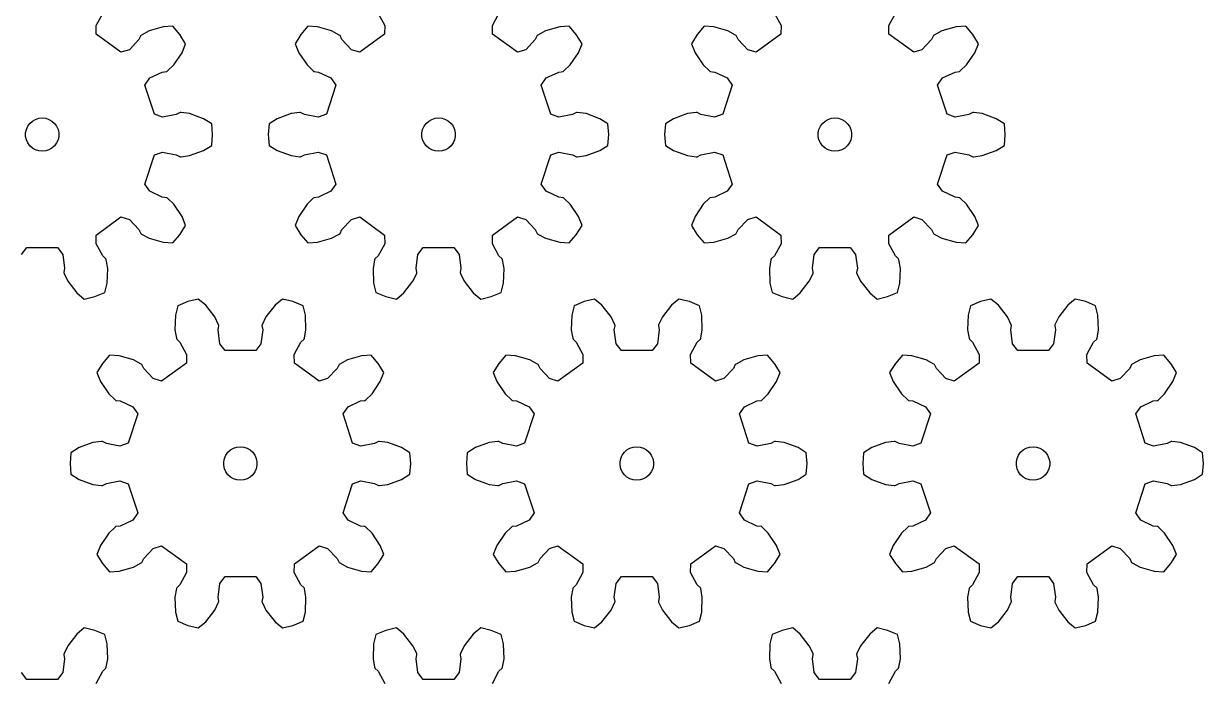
# Model space of a CAD drawing. Extents: x 0 to 208, y 0 to 236.
# Drawn here: x 102.5 to 208.3, y 54.2 to 113.3 of the extents above; entities that cross this region are included whole.
import ezdxf

# ---------------------------------------------------------------- set-up
doc = ezdxf.new("R2010")
doc.units = 0

msp = doc.modelspace()

# ---------------------------------------------------------------- linework, layer by layer
for p, q in [((109, 113.09), (109.6, 114.18)), ((134.31, 114.18), (134.9, 113.09)), ((144.56, 113.09), (145.15, 114.18)), ((169.87, 114.18), (170.46, 113.09)), ((180.12, 113.09), (180.71, 114.18)), ((109.02, 112.31), (109, 113.09)), ((111.24, 110.69), (109.02, 112.31)), ((113.08, 112.23), (113.02, 112.18)), ((113.77, 112.6), (113.08, 112.23)), ((115.04, 112.96), (113.77, 112.6)), ((115.9, 113.02), (115.04, 112.96)), ((116.53, 112.28), (115.9, 113.02)), ((117.04, 111.46), (116.53, 112.28)), ((127.37, 112.28), (126.86, 111.46)), ((128, 113.02), (127.37, 112.28)), ((128.86, 112.96), (128, 113.02)), ((130.14, 112.6), (128.86, 112.96)), ((130.82, 112.23), (130.14, 112.6)), ((130.89, 112.18), (130.82, 112.23)), ((134.89, 112.31), (132.66, 110.69)), ((134.9, 113.09), (134.89, 112.31)), ((144.58, 112.31), (144.56, 113.09)), ((146.8, 110.69), (144.58, 112.31)), ((148.64, 112.23), (148.58, 112.18)), ((149.33, 112.6), (148.64, 112.23)), ((150.6, 112.96), (149.33, 112.6)), ((151.46, 113.02), (150.6, 112.96)), ((152.09, 112.28), (151.46, 113.02)), ((152.6, 111.46), (152.09, 112.28)), ((162.93, 112.28), (162.42, 111.46)), ((163.56, 113.02), (162.93, 112.28)), ((164.42, 112.96), (163.56, 113.02)), ((165.69, 112.6), (164.42, 112.96)), ((166.38, 112.23), (165.69, 112.6)), ((166.44, 112.18), (166.38, 112.23)), ((170.44, 112.31), (168.22, 110.69)), ((170.46, 113.09), (170.44, 112.31)), ((180.13, 112.31), (180.12, 113.09)), ((182.36, 110.69), (180.13, 112.31)), ((184.19, 112.23), (184.13, 112.18)), ((184.88, 112.6), (184.19, 112.23)), ((186.16, 112.96), (184.88, 112.6)), ((187.02, 113.02), (186.16, 112.96)), ((187.65, 112.28), (187.02, 113.02)), ((188.16, 111.46), (187.65, 112.28)), ((112.84, 111.82), (111.99, 110.92)), ((113.02, 112.18), (112.84, 111.82)), ((116.72, 110.65), (117.04, 111.46)), ((126.86, 111.46), (127.19, 110.65)), ((131.06, 111.82), (130.89, 112.18)), ((131.92, 110.92), (131.06, 111.82)), ((148.4, 111.82), (147.55, 110.92)), ((148.58, 112.18), (148.4, 111.82)), ((152.28, 110.65), (152.6, 111.46)), ((162.42, 111.46), (162.74, 110.65)), ((166.62, 111.82), (166.44, 112.18)), ((167.47, 110.92), (166.62, 111.82)), ((183.96, 111.82), (183.1, 110.92)), ((184.13, 112.18), (183.96, 111.82)), ((187.83, 110.65), (188.16, 111.46)), ((111.99, 110.92), (111.24, 110.69)), ((115.98, 109.55), (116.72, 110.65)), ((127.19, 110.65), (127.93, 109.55)), ((132.66, 110.69), (131.92, 110.92)), ((147.55, 110.92), (146.8, 110.69)), ((151.54, 109.55), (152.28, 110.65)), ((162.74, 110.65), (163.48, 109.55)), ((168.22, 110.69), (167.47, 110.92)), ((183.1, 110.92), (182.36, 110.69)), ((187.09, 109.55), (187.83, 110.65)), ((115.42, 109.01), (115.98, 109.55)), ((127.93, 109.55), (128.49, 109.01)), ((150.97, 109.01), (151.54, 109.55)), ((163.48, 109.55), (164.05, 109.01)), ((186.53, 109.01), (187.09, 109.55)), ((113.39, 107.74), (113.83, 108.38)), ((113.83, 108.38), (114.95, 108.91)), ((114.95, 108.91), (115.35, 108.97)), ((115.35, 108.97), (115.42, 109.01)), ((128.49, 109.01), (128.56, 108.97)), ((128.56, 108.97), (128.95, 108.91)), ((128.95, 108.91), (130.07, 108.38)), ((130.07, 108.38), (130.52, 107.74)), ((148.95, 107.74), (149.39, 108.38)), ((149.39, 108.38), (150.51, 108.91)), ((150.51, 108.91), (150.91, 108.97)), ((150.91, 108.97), (150.97, 109.01)), ((164.05, 109.01), (164.11, 108.97)), ((164.11, 108.97), (164.51, 108.91)), ((164.51, 108.91), (165.63, 108.38)), ((165.63, 108.38), (166.07, 107.74)), ((184.5, 107.74), (184.95, 108.38)), ((184.95, 108.38), (186.07, 108.91)), ((186.07, 108.91), (186.46, 108.97)), ((186.46, 108.97), (186.53, 109.01)), ((114.24, 105.12), (113.39, 107.74)), ((130.52, 107.74), (129.67, 105.12)), ((149.8, 105.12), (148.95, 107.74)), ((166.07, 107.74), (165.22, 105.12)), ((185.35, 105.12), (184.5, 107.74)), ((103.86, 104.77), (104.17, 104.8)), ((104.17, 104.8), (104.49, 104.77)), ((114.97, 104.87), (114.24, 105.12)), ((116.19, 105.1), (114.97, 104.87)), ((116.55, 105.28), (116.19, 105.1)), ((116.63, 105.29), (116.55, 105.28)), ((117.4, 105.18), (116.63, 105.29)), ((118.64, 104.73), (117.4, 105.18)), ((126.5, 105.18), (125.26, 104.73)), ((127.28, 105.29), (126.5, 105.18)), ((127.36, 105.28), (127.28, 105.29)), ((127.71, 105.1), (127.36, 105.28)), ((128.93, 104.87), (127.71, 105.1)), ((129.67, 105.12), (128.93, 104.87)), ((139.42, 104.77), (139.73, 104.8)), ((139.73, 104.8), (140.04, 104.77)), ((150.53, 104.87), (149.8, 105.12)), ((151.75, 105.1), (150.53, 104.87)), ((152.1, 105.28), (151.75, 105.1)), ((152.18, 105.29), (152.1, 105.28)), ((152.96, 105.18), (152.18, 105.29)), ((154.2, 104.73), (152.96, 105.18)), ((162.06, 105.18), (160.82, 104.73)), ((162.84, 105.29), (162.06, 105.18)), ((162.92, 105.28), (162.84, 105.29)), ((163.27, 105.1), (162.92, 105.28)), ((164.49, 104.87), (163.27, 105.1)), ((165.22, 105.12), (164.49, 104.87)), ((174.98, 104.77), (175.29, 104.8)), ((175.29, 104.8), (175.6, 104.77)), ((186.09, 104.87), (185.35, 105.12)), ((187.31, 105.1), (186.09, 104.87)), ((187.66, 105.28), (187.31, 105.1)), ((187.74, 105.29), (187.66, 105.28)), ((188.51, 105.18), (187.74, 105.29)), ((189.76, 104.73), (188.51, 105.18)), ((102.68, 103.46), (102.75, 103.76)), ((102.75, 103.76), (102.87, 104.05)), ((102.87, 104.05), (103.06, 104.3)), ((103.06, 104.3), (103.29, 104.51)), ((103.29, 104.51), (103.56, 104.67)), ((103.56, 104.67), (103.86, 104.77)), ((104.49, 104.77), (104.78, 104.67)), ((104.78, 104.67), (105.05, 104.51)), ((105.05, 104.51), (105.29, 104.3)), ((105.29, 104.3), (105.47, 104.05)), ((105.47, 104.05), (105.6, 103.76)), ((105.6, 103.76), (105.67, 103.46)), ((119.38, 104.27), (118.64, 104.73)), ((119.45, 103.3), (119.38, 104.27)), ((124.53, 104.27), (124.45, 103.3)), ((125.26, 104.73), (124.53, 104.27)), ((138.24, 103.46), (138.3, 103.76)), ((138.3, 103.76), (138.43, 104.05)), ((138.43, 104.05), (138.62, 104.3)), ((138.62, 104.3), (138.85, 104.51)), ((138.85, 104.51), (139.12, 104.67)), ((139.12, 104.67), (139.42, 104.77)), ((140.04, 104.77), (140.34, 104.67)), ((140.34, 104.67), (140.61, 104.51)), ((140.61, 104.51), (140.85, 104.3)), ((140.85, 104.3), (141.03, 104.05)), ((141.03, 104.05), (141.16, 103.76)), ((141.16, 103.76), (141.22, 103.46)), ((154.93, 104.27), (154.2, 104.73)), ((155.01, 103.3), (154.93, 104.27)), ((160.09, 104.27), (160.01, 103.3)), ((160.82, 104.73), (160.09, 104.27)), ((173.8, 103.46), (173.86, 103.76)), ((173.86, 103.76), (173.99, 104.05)), ((173.99, 104.05), (174.17, 104.3)), ((174.17, 104.3), (174.41, 104.51)), ((174.41, 104.51), (174.68, 104.67)), ((174.68, 104.67), (174.98, 104.77)), ((175.6, 104.77), (175.9, 104.67)), ((175.9, 104.67), (176.17, 104.51)), ((176.17, 104.51), (176.4, 104.3)), ((176.4, 104.3), (176.59, 104.05)), ((176.59, 104.05), (176.72, 103.76)), ((176.72, 103.76), (176.78, 103.46)), ((190.49, 104.27), (189.76, 104.73)), ((190.57, 103.3), (190.49, 104.27)), ((102.68, 103.14), (102.68, 103.46)), ((102.75, 102.84), (102.68, 103.14)), ((102.87, 102.55), (102.75, 102.84)), ((105.6, 102.84), (105.47, 102.55)), ((105.67, 103.14), (105.6, 102.84)), ((105.67, 103.46), (105.67, 103.14)), ((119.38, 102.33), (119.45, 103.3)), ((124.45, 103.3), (124.53, 102.33)), ((138.24, 103.14), (138.24, 103.46)), ((138.3, 102.84), (138.24, 103.14)), ((138.43, 102.55), (138.3, 102.84)), ((141.16, 102.84), (141.03, 102.55)), ((141.22, 103.14), (141.16, 102.84)), ((141.22, 103.46), (141.22, 103.14)), ((154.93, 102.33), (155.01, 103.3)), ((160.01, 103.3), (160.09, 102.33)), ((173.8, 103.14), (173.8, 103.46)), ((173.86, 102.84), (173.8, 103.14)), ((173.99, 102.55), (173.86, 102.84)), ((176.72, 102.84), (176.59, 102.55)), ((176.78, 103.14), (176.72, 102.84)), ((176.78, 103.46), (176.78, 103.14)), ((190.49, 102.33), (190.57, 103.3)), ((103.06, 102.3), (102.87, 102.55)), ((103.29, 102.09), (103.06, 102.3)), ((103.56, 101.93), (103.29, 102.09)), ((103.86, 101.83), (103.56, 101.93)), ((104.17, 101.8), (103.86, 101.83)), ((104.49, 101.83), (104.17, 101.8)), ((104.78, 101.93), (104.49, 101.83)), ((105.05, 102.09), (104.78, 101.93)), ((105.29, 102.3), (105.05, 102.09)), ((105.47, 102.55), (105.29, 102.3)), ((114.24, 101.48), (114.97, 101.73)), ((114.97, 101.73), (116.19, 101.5)), ((117.4, 101.42), (118.64, 101.88)), ((118.64, 101.88), (119.38, 102.33)), ((124.53, 102.33), (125.26, 101.88)), ((125.26, 101.88), (126.5, 101.42)), ((127.71, 101.5), (128.93, 101.73)), ((128.93, 101.73), (129.67, 101.48)), ((138.62, 102.3), (138.43, 102.55)), ((138.85, 102.09), (138.62, 102.3)), ((139.12, 101.93), (138.85, 102.09)), ((139.42, 101.83), (139.12, 101.93)), ((139.73, 101.8), (139.42, 101.83)), ((140.04, 101.83), (139.73, 101.8)), ((140.34, 101.93), (140.04, 101.83)), ((140.61, 102.09), (140.34, 101.93)), ((140.85, 102.3), (140.61, 102.09)), ((141.03, 102.55), (140.85, 102.3)), ((149.8, 101.48), (150.53, 101.73)), ((150.53, 101.73), (151.75, 101.5)), ((152.96, 101.42), (154.2, 101.88)), ((154.2, 101.88), (154.93, 102.33)), ((160.09, 102.33), (160.82, 101.88)), ((160.82, 101.88), (162.06, 101.42)), ((163.27, 101.5), (164.49, 101.73)), ((164.49, 101.73), (165.22, 101.48)), ((174.17, 102.3), (173.99, 102.55)), ((174.41, 102.09), (174.17, 102.3)), ((174.68, 101.93), (174.41, 102.09)), ((174.98, 101.83), (174.68, 101.93)), ((175.29, 101.8), (174.98, 101.83)), ((175.6, 101.83), (175.29, 101.8)), ((175.9, 101.93), (175.6, 101.83)), ((176.17, 102.09), (175.9, 101.93)), ((176.4, 102.3), (176.17, 102.09)), ((176.59, 102.55), (176.4, 102.3)), ((185.35, 101.48), (186.09, 101.73)), ((186.09, 101.73), (187.31, 101.5)), ((188.51, 101.42), (189.76, 101.88)), ((189.76, 101.88), (190.49, 102.33)), ((113.39, 98.86), (114.24, 101.48)), ((116.19, 101.5), (116.55, 101.32)), ((116.55, 101.32), (116.63, 101.31)), ((116.63, 101.31), (117.4, 101.42)), ((126.5, 101.42), (127.28, 101.31)), ((127.28, 101.31), (127.36, 101.32)), ((127.36, 101.32), (127.71, 101.5)), ((129.67, 101.48), (130.52, 98.86)), ((148.95, 98.86), (149.8, 101.48)), ((151.75, 101.5), (152.1, 101.32)), ((152.1, 101.32), (152.18, 101.31)), ((152.18, 101.31), (152.96, 101.42)), ((162.06, 101.42), (162.84, 101.31)), ((162.84, 101.31), (162.92, 101.32)), ((162.92, 101.32), (163.27, 101.5)), ((165.22, 101.48), (166.07, 98.86)), ((184.5, 98.86), (185.35, 101.48)), ((187.31, 101.5), (187.66, 101.32)), ((187.66, 101.32), (187.74, 101.31)), ((187.74, 101.31), (188.51, 101.42)), ((113.83, 98.22), (113.39, 98.86)), ((130.52, 98.86), (130.07, 98.22)), ((149.39, 98.22), (148.95, 98.86)), ((166.07, 98.86), (165.63, 98.22)), ((184.95, 98.22), (184.5, 98.86)), ((114.95, 97.69), (113.83, 98.22)), ((115.35, 97.63), (114.95, 97.69)), ((115.42, 97.59), (115.35, 97.63)), ((115.98, 97.05), (115.42, 97.59)), ((128.49, 97.59), (127.93, 97.05)), ((128.56, 97.63), (128.49, 97.59)), ((128.95, 97.69), (128.56, 97.63)), ((130.07, 98.22), (128.95, 97.69)), ((150.51, 97.69), (149.39, 98.22)), ((150.91, 97.63), (150.51, 97.69)), ((150.97, 97.59), (150.91, 97.63)), ((151.54, 97.05), (150.97, 97.59)), ((164.05, 97.59), (163.48, 97.05)), ((164.11, 97.63), (164.05, 97.59)), ((164.51, 97.69), (164.11, 97.63)), ((165.63, 98.22), (164.51, 97.69)), ((186.07, 97.69), (184.95, 98.22)), ((186.46, 97.63), (186.07, 97.69)), ((186.53, 97.59), (186.46, 97.63)), ((187.09, 97.05), (186.53, 97.59)), ((116.72, 95.95), (115.98, 97.05)), ((127.93, 97.05), (127.19, 95.95)), ((152.28, 95.95), (151.54, 97.05)), ((163.48, 97.05), (162.74, 95.95)), ((187.83, 95.95), (187.09, 97.05)), ((109.02, 94.29), (111.24, 95.91)), ((111.24, 95.91), (111.99, 95.69)), ((111.99, 95.69), (112.84, 94.78)), ((117.04, 95.15), (116.72, 95.95)), ((127.19, 95.95), (126.86, 95.15)), ((131.06, 94.78), (131.92, 95.69)), ((131.92, 95.69), (132.66, 95.91)), ((132.66, 95.91), (134.89, 94.29)), ((144.58, 94.29), (146.8, 95.91)), ((146.8, 95.91), (147.55, 95.69)), ((147.55, 95.69), (148.4, 94.78)), ((152.6, 95.15), (152.28, 95.95)), ((162.74, 95.95), (162.42, 95.15)), ((166.62, 94.78), (167.47, 95.69)), ((167.47, 95.69), (168.22, 95.91)), ((168.22, 95.91), (170.44, 94.29)), ((180.13, 94.29), (182.36, 95.91)), ((182.36, 95.91), (183.1, 95.69)), ((183.1, 95.69), (183.96, 94.78)), ((188.16, 95.15), (187.83, 95.95)), ((109, 93.51), (109.02, 94.29)), ((112.84, 94.78), (113.02, 94.42)), ((113.02, 94.42), (113.08, 94.37)), ((113.08, 94.37), (113.77, 94.01)), ((115.9, 93.58), (116.53, 94.32)), ((116.53, 94.32), (117.04, 95.15)), ((126.86, 95.15), (127.37, 94.32)), ((127.37, 94.32), (128, 93.58)), ((130.14, 94.01), (130.82, 94.37)), ((130.82, 94.37), (130.89, 94.42)), ((130.89, 94.42), (131.06, 94.78)), ((134.89, 94.29), (134.9, 93.51)), ((144.56, 93.51), (144.58, 94.29)), ((148.4, 94.78), (148.58, 94.42)), ((148.58, 94.42), (148.64, 94.37)), ((148.64, 94.37), (149.33, 94.01)), ((151.46, 93.58), (152.09, 94.32)), ((152.09, 94.32), (152.6, 95.15)), ((162.42, 95.15), (162.93, 94.32)), ((162.93, 94.32), (163.56, 93.58)), ((165.69, 94.01), (166.38, 94.37)), ((166.38, 94.37), (166.44, 94.42)), ((166.44, 94.42), (166.62, 94.78)), ((170.44, 94.29), (170.46, 93.51)), ((180.12, 93.51), (180.13, 94.29)), ((183.96, 94.78), (184.13, 94.42)), ((184.13, 94.42), (184.19, 94.37)), ((184.19, 94.37), (184.88, 94.01)), ((187.02, 93.58), (187.65, 94.32)), ((187.65, 94.32), (188.16, 95.15)), ((102.33, 92.55), (102.8, 93.17)), ((102.8, 93.17), (105.55, 93.17)), ((105.55, 93.17), (106.02, 92.55)), ((109.6, 92.42), (109, 93.51)), ((113.77, 94.01), (115.04, 93.64)), ((115.04, 93.64), (115.9, 93.58)), ((128, 93.58), (128.86, 93.64)), ((128.86, 93.64), (130.14, 94.01)), ((134.9, 93.51), (134.31, 92.42)), ((137.88, 92.55), (138.36, 93.17)), ((138.36, 93.17), (141.11, 93.17)), ((141.11, 93.17), (141.58, 92.55)), ((145.15, 92.42), (144.56, 93.51)), ((149.33, 94.01), (150.6, 93.64)), ((150.6, 93.64), (151.46, 93.58)), ((163.56, 93.58), (164.42, 93.64)), ((164.42, 93.64), (165.69, 94.01)), ((170.46, 93.51), (169.87, 92.42)), ((173.44, 92.55), (173.91, 93.17)), ((173.91, 93.17), (176.66, 93.17)), ((176.66, 93.17), (177.14, 92.55)), ((180.71, 92.42), (180.12, 93.51)), ((184.88, 94.01), (186.16, 93.64)), ((186.16, 93.64), (187.02, 93.58)), ((106.02, 92.55), (106.18, 91.31)), ((109.88, 92.15), (109.6, 92.42)), ((109.91, 92.07), (109.88, 92.15)), ((134.02, 92.15), (133.99, 92.07)), ((134.31, 92.42), (134.02, 92.15)), ((137.72, 91.31), (137.88, 92.55)), ((141.58, 92.55), (141.74, 91.31)), ((145.44, 92.15), (145.15, 92.42)), ((145.47, 92.07), (145.44, 92.15)), ((169.58, 92.15), (169.55, 92.07)), ((169.87, 92.42), (169.58, 92.15)), ((173.28, 91.31), (173.44, 92.55)), ((177.14, 92.55), (177.3, 91.31)), ((181, 92.15), (180.71, 92.42)), ((181.03, 92.07), (181, 92.15)), ((106.18, 91.31), (106.11, 90.92)), ((110.05, 91.3), (109.91, 92.07)), ((110, 89.98), (110.05, 91.3)), ((133.99, 92.07), (133.86, 91.3)), ((133.86, 91.3), (133.9, 89.98)), ((137.79, 90.92), (137.72, 91.31)), ((141.74, 91.31), (141.67, 90.92)), ((145.61, 91.3), (145.47, 92.07)), ((145.56, 89.98), (145.61, 91.3)), ((169.55, 92.07), (169.41, 91.3)), ((169.41, 91.3), (169.46, 89.98)), ((173.35, 90.92), (173.28, 91.31)), ((177.3, 91.31), (177.23, 90.92)), ((181.16, 91.3), (181.03, 92.07)), ((181.12, 89.98), (181.16, 91.3)), ((106.11, 90.92), (106.13, 90.84)), ((106.13, 90.84), (106.47, 90.14)), ((106.47, 90.14), (107.29, 89.1)), ((109.79, 89.14), (110, 89.98)), ((133.9, 89.98), (134.11, 89.14)), ((136.61, 89.1), (137.43, 90.14)), ((137.43, 90.14), (137.77, 90.84)), ((137.77, 90.84), (137.79, 90.92)), ((141.67, 90.92), (141.69, 90.84)), ((141.69, 90.84), (142.03, 90.14)), ((142.03, 90.14), (142.85, 89.1)), ((145.35, 89.14), (145.56, 89.98)), ((169.46, 89.98), (169.67, 89.14)), ((172.17, 89.1), (172.99, 90.14)), ((172.99, 90.14), (173.33, 90.84)), ((173.33, 90.84), (173.35, 90.92)), ((177.23, 90.92), (177.25, 90.84)), ((177.25, 90.84), (177.59, 90.14)), ((177.59, 90.14), (178.41, 89.1)), ((180.91, 89.14), (181.12, 89.98)), ((107.29, 89.1), (107.95, 88.54)), ((108.89, 88.77), (109.79, 89.14)), ((134.11, 89.14), (135.01, 88.77)), ((135.95, 88.54), (136.61, 89.1)), ((142.85, 89.1), (143.51, 88.54)), ((144.45, 88.77), (145.35, 89.14)), ((169.67, 89.14), (170.57, 88.77)), ((171.51, 88.54), (172.17, 89.1)), ((178.41, 89.1), (179.07, 88.54)), ((180.01, 88.77), (180.91, 89.14)), ((107.95, 88.54), (108.89, 88.77)), ((116.34, 87.95), (116.13, 87.11)), ((117.23, 88.32), (116.34, 87.95)), ((118.17, 88.54), (117.23, 88.32)), ((118.84, 87.99), (118.17, 88.54)), ((119.65, 86.95), (118.84, 87.99)), ((125.07, 87.99), (124.25, 86.95)), ((125.73, 88.54), (125.07, 87.99)), ((126.67, 88.32), (125.73, 88.54)), ((127.57, 87.95), (126.67, 88.32)), ((127.78, 87.11), (127.57, 87.95)), ((135.01, 88.77), (135.95, 88.54)), ((143.51, 88.54), (144.45, 88.77)), ((151.89, 87.95), (151.68, 87.11)), ((152.79, 88.32), (151.89, 87.95)), ((153.73, 88.54), (152.79, 88.32)), ((154.39, 87.99), (153.73, 88.54)), ((155.21, 86.95), (154.39, 87.99)), ((160.63, 87.99), (159.81, 86.95)), ((161.29, 88.54), (160.63, 87.99)), ((162.23, 88.32), (161.29, 88.54)), ((163.13, 87.95), (162.23, 88.32)), ((163.34, 87.11), (163.13, 87.95)), ((170.57, 88.77), (171.51, 88.54)), ((179.07, 88.54), (180.01, 88.77)), ((187.45, 87.95), (187.24, 87.11)), ((188.35, 88.32), (187.45, 87.95)), ((189.29, 88.54), (188.35, 88.32)), ((189.95, 87.99), (189.29, 88.54)), ((190.77, 86.95), (189.95, 87.99)), ((196.18, 87.99), (195.37, 86.95)), ((196.85, 88.54), (196.18, 87.99)), ((197.79, 88.32), (196.85, 88.54)), ((198.68, 87.95), (197.79, 88.32)), ((198.89, 87.11), (198.68, 87.95)), ((116.13, 87.11), (116.08, 85.78)), ((119.99, 86.24), (119.65, 86.95)), ((124.25, 86.95), (123.91, 86.24)), ((127.83, 85.78), (127.78, 87.11)), ((151.68, 87.11), (151.64, 85.78)), ((155.55, 86.24), (155.21, 86.95)), ((159.81, 86.95), (159.47, 86.24)), ((163.38, 85.78), (163.34, 87.11)), ((187.24, 87.11), (187.19, 85.78)), ((191.11, 86.24), (190.77, 86.95)), ((195.37, 86.95), (195.02, 86.24)), ((198.94, 85.78), (198.89, 87.11)), ((116.08, 85.78), (116.21, 85.02)), ((119.95, 85.77), (120.01, 86.17)), ((120.11, 84.54), (119.95, 85.77)), ((120.01, 86.17), (119.99, 86.24)), ((123.96, 85.77), (123.8, 84.54)), ((123.91, 86.24), (123.89, 86.17)), ((123.89, 86.17), (123.96, 85.77)), ((127.69, 85.02), (127.83, 85.78)), ((151.64, 85.78), (151.77, 85.02)), ((155.5, 85.77), (155.57, 86.17)), ((155.66, 84.54), (155.5, 85.77)), ((155.57, 86.17), (155.55, 86.24)), ((159.52, 85.77), (159.36, 84.54)), ((159.47, 86.24), (159.45, 86.17)), ((159.45, 86.17), (159.52, 85.77)), ((163.25, 85.02), (163.38, 85.78)), ((187.19, 85.78), (187.33, 85.02)), ((191.06, 85.77), (191.13, 86.17)), ((191.22, 84.54), (191.06, 85.77)), ((191.13, 86.17), (191.11, 86.24)), ((195.07, 85.77), (194.91, 84.54)), ((195.02, 86.24), (195.01, 86.17)), ((195.01, 86.17), (195.07, 85.77)), ((198.81, 85.02), (198.94, 85.78)), ((116.21, 85.02), (116.24, 84.94)), ((116.24, 84.94), (116.53, 84.66)), ((127.38, 84.66), (127.66, 84.94)), ((127.66, 84.94), (127.69, 85.02)), ((151.77, 85.02), (151.8, 84.94)), ((151.8, 84.94), (152.09, 84.66)), ((162.93, 84.66), (163.22, 84.94)), ((163.22, 84.94), (163.25, 85.02)), ((187.33, 85.02), (187.36, 84.94)), ((187.36, 84.94), (187.64, 84.66)), ((198.49, 84.66), (198.78, 84.94)), ((198.78, 84.94), (198.81, 85.02)), ((116.53, 84.66), (117.12, 83.57)), ((120.58, 83.92), (120.11, 84.54)), ((123.33, 83.92), (120.58, 83.92)), ((123.8, 84.54), (123.33, 83.92)), ((126.78, 83.57), (127.38, 84.66)), ((152.09, 84.66), (152.68, 83.57)), ((156.13, 83.92), (155.66, 84.54)), ((158.89, 83.92), (156.13, 83.92)), ((159.36, 84.54), (158.89, 83.92)), ((162.34, 83.57), (162.93, 84.66)), ((187.64, 84.66), (188.24, 83.57)), ((191.69, 83.92), (191.22, 84.54)), ((194.44, 83.92), (191.69, 83.92)), ((194.91, 84.54), (194.44, 83.92)), ((197.9, 83.57), (198.49, 84.66)), ((109.59, 82.77), (109.08, 81.94)), ((110.22, 83.5), (109.59, 82.77)), ((111.08, 83.44), (110.22, 83.5)), ((112.36, 83.08), (111.08, 83.44)), ((113.05, 82.71), (112.36, 83.08)), ((113.11, 82.66), (113.05, 82.71)), ((113.28, 82.31), (113.11, 82.66)), ((117.11, 82.8), (114.88, 81.18)), ((117.12, 83.57), (117.11, 82.8)), ((126.8, 82.8), (126.78, 83.57)), ((129.02, 81.18), (126.8, 82.8)), ((130.8, 82.66), (130.62, 82.31)), ((130.86, 82.71), (130.8, 82.66)), ((131.55, 83.08), (130.86, 82.71)), ((132.82, 83.44), (131.55, 83.08)), ((133.68, 83.5), (132.82, 83.44)), ((134.31, 82.77), (133.68, 83.5)), ((134.82, 81.94), (134.31, 82.77)), ((145.15, 82.77), (144.64, 81.94)), ((145.78, 83.5), (145.15, 82.77)), ((146.64, 83.44), (145.78, 83.5)), ((147.91, 83.08), (146.64, 83.44)), ((148.6, 82.71), (147.91, 83.08)), ((148.67, 82.66), (148.6, 82.71)), ((148.84, 82.31), (148.67, 82.66)), ((152.67, 82.8), (150.44, 81.18)), ((152.68, 83.57), (152.67, 82.8)), ((162.35, 82.8), (162.34, 83.57)), ((164.58, 81.18), (162.35, 82.8)), ((166.35, 82.66), (166.18, 82.31)), ((166.42, 82.71), (166.35, 82.66)), ((167.11, 83.08), (166.42, 82.71)), ((168.38, 83.44), (167.11, 83.08)), ((169.24, 83.5), (168.38, 83.44)), ((169.87, 82.77), (169.24, 83.5)), ((170.38, 81.94), (169.87, 82.77)), ((180.71, 82.77), (180.2, 81.94)), ((181.34, 83.5), (180.71, 82.77)), ((182.2, 83.44), (181.34, 83.5)), ((183.47, 83.08), (182.2, 83.44)), ((184.16, 82.71), (183.47, 83.08)), ((184.22, 82.66), (184.16, 82.71)), ((184.4, 82.31), (184.22, 82.66)), ((188.22, 82.8), (186, 81.18)), ((188.24, 83.57), (188.22, 82.8)), ((197.91, 82.8), (197.9, 83.57)), ((200.14, 81.18), (197.91, 82.8)), ((201.91, 82.66), (201.74, 82.31)), ((201.97, 82.71), (201.91, 82.66)), ((202.66, 83.08), (201.97, 82.71)), ((203.94, 83.44), (202.66, 83.08)), ((204.8, 83.5), (203.94, 83.44)), ((205.43, 82.77), (204.8, 83.5)), ((205.93, 81.94), (205.43, 82.77)), ((109.08, 81.94), (109.41, 81.14)), ((114.14, 81.4), (113.28, 82.31)), ((130.62, 82.31), (129.77, 81.4)), ((134.5, 81.14), (134.82, 81.94)), ((144.64, 81.94), (144.97, 81.14)), ((149.69, 81.4), (148.84, 82.31)), ((166.18, 82.31), (165.33, 81.4)), ((170.05, 81.14), (170.38, 81.94)), ((180.2, 81.94), (180.52, 81.14)), ((185.25, 81.4), (184.4, 82.31)), ((201.74, 82.31), (200.88, 81.4)), ((205.61, 81.14), (205.93, 81.94)), ((109.41, 81.14), (110.15, 80.04)), ((114.88, 81.18), (114.14, 81.4)), ((129.77, 81.4), (129.02, 81.18)), ((133.76, 80.04), (134.5, 81.14)), ((144.97, 81.14), (145.71, 80.04)), ((150.44, 81.18), (149.69, 81.4)), ((165.33, 81.4), (164.58, 81.18)), ((169.31, 80.04), (170.05, 81.14)), ((180.52, 81.14), (181.26, 80.04)), ((186, 81.18), (185.25, 81.4)), ((200.88, 81.4), (200.14, 81.18)), ((204.87, 80.04), (205.61, 81.14)), ((110.15, 80.04), (110.71, 79.5)), ((110.71, 79.5), (110.78, 79.45)), ((110.78, 79.45), (111.17, 79.4)), ((111.17, 79.4), (112.29, 78.87)), ((131.61, 78.87), (132.73, 79.4)), ((132.73, 79.4), (133.13, 79.45)), ((133.13, 79.45), (133.2, 79.5)), ((133.2, 79.5), (133.76, 80.04)), ((145.71, 80.04), (146.27, 79.5)), ((146.27, 79.5), (146.33, 79.45)), ((146.33, 79.45), (146.73, 79.4)), ((146.73, 79.4), (147.85, 78.87)), ((167.17, 78.87), (168.29, 79.4)), ((168.29, 79.4), (168.69, 79.45)), ((168.69, 79.45), (168.75, 79.5)), ((168.75, 79.5), (169.31, 80.04)), ((181.26, 80.04), (181.82, 79.5)), ((181.82, 79.5), (181.89, 79.45)), ((181.89, 79.45), (182.29, 79.4)), ((182.29, 79.4), (183.41, 78.87)), ((202.73, 78.87), (203.85, 79.4)), ((203.85, 79.4), (204.24, 79.45)), ((204.24, 79.45), (204.31, 79.5)), ((204.31, 79.5), (204.87, 80.04)), ((112.29, 78.87), (112.74, 78.23)), ((131.17, 78.23), (131.61, 78.87)), ((147.85, 78.87), (148.3, 78.23)), ((166.72, 78.23), (167.17, 78.87)), ((183.41, 78.87), (183.85, 78.23)), ((202.28, 78.23), (202.73, 78.87)), ((112.74, 78.23), (111.89, 75.61)), ((132.02, 75.61), (131.17, 78.23)), ((148.3, 78.23), (147.44, 75.61)), ((167.57, 75.61), (166.72, 78.23)), ((183.85, 78.23), (183, 75.61)), ((203.13, 75.61), (202.28, 78.23)), ((107.48, 75.21), (106.75, 74.75)), ((108.73, 75.67), (107.48, 75.21)), ((109.5, 75.77), (108.73, 75.67)), ((109.58, 75.77), (109.5, 75.77)), ((109.93, 75.58), (109.58, 75.77)), ((111.15, 75.35), (109.93, 75.58)), ((111.89, 75.61), (111.15, 75.35)), ((121.07, 75), (121.34, 75.16)), ((121.34, 75.16), (121.64, 75.25)), ((121.64, 75.25), (121.95, 75.29)), ((121.95, 75.29), (122.26, 75.25)), ((122.26, 75.25), (122.56, 75.16)), ((122.56, 75.16), (122.83, 75)), ((132.75, 75.35), (132.02, 75.61)), ((133.97, 75.58), (132.75, 75.35)), ((134.33, 75.77), (133.97, 75.58)), ((134.41, 75.77), (134.33, 75.77)), ((135.18, 75.67), (134.41, 75.77)), ((136.42, 75.21), (135.18, 75.67)), ((137.15, 74.75), (136.42, 75.21)), ((143.04, 75.21), (142.31, 74.75)), ((144.28, 75.67), (143.04, 75.21)), ((145.06, 75.77), (144.28, 75.67)), ((145.14, 75.77), (145.06, 75.77)), ((145.49, 75.58), (145.14, 75.77)), ((146.71, 75.35), (145.49, 75.58)), ((147.44, 75.61), (146.71, 75.35)), ((156.63, 75), (156.9, 75.16)), ((156.9, 75.16), (157.2, 75.25)), ((157.2, 75.25), (157.51, 75.29)), ((157.51, 75.29), (157.82, 75.25)), ((157.82, 75.25), (158.12, 75.16)), ((158.12, 75.16), (158.39, 75)), ((168.31, 75.35), (167.57, 75.61)), ((169.53, 75.58), (168.31, 75.35)), ((169.88, 75.77), (169.53, 75.58)), ((169.96, 75.77), (169.88, 75.77)), ((170.74, 75.67), (169.96, 75.77)), ((171.98, 75.21), (170.74, 75.67)), ((172.71, 74.75), (171.98, 75.21)), ((178.6, 75.21), (177.86, 74.75)), ((179.84, 75.67), (178.6, 75.21)), ((180.61, 75.77), (179.84, 75.67)), ((180.69, 75.77), (180.61, 75.77)), ((181.05, 75.58), (180.69, 75.77)), ((182.27, 75.35), (181.05, 75.58)), ((183, 75.61), (182.27, 75.35)), ((192.19, 75), (192.46, 75.16)), ((192.46, 75.16), (192.76, 75.25)), ((192.76, 75.25), (193.07, 75.29)), ((193.07, 75.29), (193.38, 75.25)), ((193.38, 75.25), (193.68, 75.16)), ((193.68, 75.16), (193.95, 75)), ((203.87, 75.35), (203.13, 75.61)), ((205.09, 75.58), (203.87, 75.35)), ((205.44, 75.77), (205.09, 75.58)), ((205.52, 75.77), (205.44, 75.77)), ((206.29, 75.67), (205.52, 75.77)), ((207.54, 75.21), (206.29, 75.67)), ((208.27, 74.75), (207.54, 75.21)), ((106.75, 74.75), (106.67, 73.79)), ((120.46, 73.94), (120.53, 74.25)), ((120.53, 74.25), (120.65, 74.54)), ((120.65, 74.54), (120.84, 74.79)), ((120.84, 74.79), (121.07, 75)), ((122.83, 75), (123.07, 74.79)), ((123.07, 74.79), (123.25, 74.54)), ((123.25, 74.54), (123.38, 74.25)), ((123.38, 74.25), (123.44, 73.94)), ((137.23, 73.79), (137.15, 74.75)), ((142.31, 74.75), (142.23, 73.79)), ((156.02, 73.94), (156.08, 74.25)), ((156.08, 74.25), (156.21, 74.54)), ((156.21, 74.54), (156.4, 74.79)), ((156.4, 74.79), (156.63, 75)), ((158.39, 75), (158.62, 74.79)), ((158.62, 74.79), (158.81, 74.54)), ((158.81, 74.54), (158.94, 74.25)), ((158.94, 74.25), (159, 73.94)), ((172.79, 73.79), (172.71, 74.75)), ((177.86, 74.75), (177.79, 73.79)), ((191.58, 73.94), (191.64, 74.25)), ((191.64, 74.25), (191.77, 74.54)), ((191.77, 74.54), (191.95, 74.79)), ((191.95, 74.79), (192.19, 75)), ((193.95, 75), (194.18, 74.79)), ((194.18, 74.79), (194.37, 74.54)), ((194.37, 74.54), (194.49, 74.25)), ((194.49, 74.25), (194.56, 73.94)), ((208.35, 73.79), (208.27, 74.75)), ((106.67, 73.79), (106.75, 72.82)), ((120.46, 73.63), (120.46, 73.94)), ((120.53, 73.32), (120.46, 73.63)), ((120.65, 73.04), (120.53, 73.32)), ((120.84, 72.78), (120.65, 73.04)), ((123.25, 73.04), (123.07, 72.78)), ((123.38, 73.32), (123.25, 73.04)), ((123.44, 73.63), (123.38, 73.32)), ((123.44, 73.94), (123.44, 73.63)), ((137.15, 72.82), (137.23, 73.79)), ((142.23, 73.79), (142.31, 72.82)), ((156.02, 73.63), (156.02, 73.94)), ((156.08, 73.32), (156.02, 73.63)), ((156.21, 73.04), (156.08, 73.32)), ((156.4, 72.78), (156.21, 73.04)), ((158.81, 73.04), (158.62, 72.78)), ((158.94, 73.32), (158.81, 73.04)), ((159, 73.63), (158.94, 73.32)), ((159, 73.94), (159, 73.63)), ((172.71, 72.82), (172.79, 73.79)), ((177.79, 73.79), (177.86, 72.82)), ((191.58, 73.63), (191.58, 73.94)), ((191.64, 73.32), (191.58, 73.63)), ((191.77, 73.04), (191.64, 73.32)), ((191.95, 72.78), (191.77, 73.04)), ((194.37, 73.04), (194.18, 72.78)), ((194.49, 73.32), (194.37, 73.04)), ((194.56, 73.63), (194.49, 73.32)), ((194.56, 73.94), (194.56, 73.63)), ((208.27, 72.82), (208.35, 73.79)), ((106.75, 72.82), (107.48, 72.36)), ((107.48, 72.36), (108.73, 71.91)), ((109.58, 71.8), (109.93, 71.99)), ((109.93, 71.99), (111.15, 72.22)), ((111.15, 72.22), (111.89, 71.96)), ((121.07, 72.57), (120.84, 72.78)), ((121.34, 72.42), (121.07, 72.57)), ((121.64, 72.32), (121.34, 72.42)), ((121.95, 72.29), (121.64, 72.32)), ((122.26, 72.32), (121.95, 72.29)), ((122.56, 72.42), (122.26, 72.32)), ((122.83, 72.57), (122.56, 72.42)), ((123.07, 72.78), (122.83, 72.57)), ((132.02, 71.96), (132.75, 72.22)), ((132.75, 72.22), (133.97, 71.99)), ((133.97, 71.99), (134.33, 71.8)), ((135.18, 71.91), (136.42, 72.36)), ((136.42, 72.36), (137.15, 72.82)), ((142.31, 72.82), (143.04, 72.36)), ((143.04, 72.36), (144.28, 71.91)), ((145.14, 71.8), (145.49, 71.99)), ((145.49, 71.99), (146.71, 72.22)), ((146.71, 72.22), (147.44, 71.96)), ((156.63, 72.57), (156.4, 72.78)), ((156.9, 72.42), (156.63, 72.57)), ((157.2, 72.32), (156.9, 72.42)), ((157.51, 72.29), (157.2, 72.32)), ((157.82, 72.32), (157.51, 72.29)), ((158.12, 72.42), (157.82, 72.32)), ((158.39, 72.57), (158.12, 72.42)), ((158.62, 72.78), (158.39, 72.57)), ((167.57, 71.96), (168.31, 72.22)), ((168.31, 72.22), (169.53, 71.99)), ((169.53, 71.99), (169.88, 71.8)), ((170.74, 71.91), (171.98, 72.36)), ((171.98, 72.36), (172.71, 72.82)), ((177.86, 72.82), (178.6, 72.36)), ((178.6, 72.36), (179.84, 71.91)), ((180.69, 71.8), (181.05, 71.99)), ((181.05, 71.99), (182.27, 72.22)), ((182.27, 72.22), (183, 71.96)), ((192.19, 72.57), (191.95, 72.78)), ((192.46, 72.42), (192.19, 72.57)), ((192.76, 72.32), (192.46, 72.42)), ((193.07, 72.29), (192.76, 72.32)), ((193.38, 72.32), (193.07, 72.29)), ((193.68, 72.42), (193.38, 72.32)), ((193.95, 72.57), (193.68, 72.42)), ((194.18, 72.78), (193.95, 72.57)), ((203.13, 71.96), (203.87, 72.22)), ((203.87, 72.22), (205.09, 71.99)), ((205.09, 71.99), (205.44, 71.8)), ((206.29, 71.91), (207.54, 72.36)), ((207.54, 72.36), (208.27, 72.82)), ((108.73, 71.91), (109.5, 71.8)), ((109.5, 71.8), (109.58, 71.8)), ((111.89, 71.96), (112.74, 69.35)), ((131.17, 69.35), (132.02, 71.96)), ((134.33, 71.8), (134.41, 71.8)), ((134.41, 71.8), (135.18, 71.91)), ((144.28, 71.91), (145.06, 71.8)), ((145.06, 71.8), (145.14, 71.8)), ((147.44, 71.96), (148.3, 69.35)), ((166.72, 69.35), (167.57, 71.96)), ((169.88, 71.8), (169.96, 71.8)), ((169.96, 71.8), (170.74, 71.91)), ((179.84, 71.91), (180.61, 71.8)), ((180.61, 71.8), (180.69, 71.8)), ((183, 71.96), (183.85, 69.35)), ((202.28, 69.35), (203.13, 71.96)), ((205.44, 71.8), (205.52, 71.8)), ((205.52, 71.8), (206.29, 71.91)), ((112.74, 69.35), (112.29, 68.71)), ((131.61, 68.71), (131.17, 69.35)), ((148.3, 69.35), (147.85, 68.71)), ((167.17, 68.71), (166.72, 69.35)), ((183.85, 69.35), (183.41, 68.71)), ((202.73, 68.71), (202.28, 69.35)), ((110.71, 68.08), (110.15, 67.53)), ((110.78, 68.12), (110.71, 68.08)), ((111.17, 68.17), (110.78, 68.12)), ((112.29, 68.71), (111.17, 68.17)), ((132.73, 68.17), (131.61, 68.71)), ((133.13, 68.12), (132.73, 68.17)), ((133.2, 68.08), (133.13, 68.12)), ((133.76, 67.53), (133.2, 68.08)), ((146.27, 68.08), (145.71, 67.53)), ((146.33, 68.12), (146.27, 68.08)), ((146.73, 68.17), (146.33, 68.12)), ((147.85, 68.71), (146.73, 68.17)), ((168.29, 68.17), (167.17, 68.71)), ((168.69, 68.12), (168.29, 68.17)), ((168.75, 68.08), (168.69, 68.12)), ((169.31, 67.53), (168.75, 68.08)), ((181.82, 68.08), (181.26, 67.53)), ((181.89, 68.12), (181.82, 68.08)), ((182.29, 68.17), (181.89, 68.12)), ((183.41, 68.71), (182.29, 68.17)), ((203.85, 68.17), (202.73, 68.71)), ((204.24, 68.12), (203.85, 68.17)), ((204.31, 68.08), (204.24, 68.12)), ((204.87, 67.53), (204.31, 68.08)), ((110.15, 67.53), (109.41, 66.43)), ((134.5, 66.43), (133.76, 67.53)), ((145.71, 67.53), (144.97, 66.43)), ((170.05, 66.43), (169.31, 67.53)), ((181.26, 67.53), (180.52, 66.43)), ((205.61, 66.43), (204.87, 67.53)), ((109.41, 66.43), (109.08, 65.63)), ((109.08, 65.63), (109.59, 64.81)), ((113.28, 65.27), (114.14, 66.17)), ((114.14, 66.17), (114.88, 66.39)), ((114.88, 66.39), (117.11, 64.78)), ((126.8, 64.78), (129.02, 66.39)), ((129.02, 66.39), (129.77, 66.17)), ((129.77, 66.17), (130.62, 65.27)), ((134.31, 64.81), (134.82, 65.63)), ((134.82, 65.63), (134.5, 66.43)), ((144.97, 66.43), (144.64, 65.63)), ((144.64, 65.63), (145.15, 64.81)), ((148.84, 65.27), (149.69, 66.17)), ((149.69, 66.17), (150.44, 66.39)), ((150.44, 66.39), (152.67, 64.78)), ((162.35, 64.78), (164.58, 66.39)), ((164.58, 66.39), (165.33, 66.17)), ((165.33, 66.17), (166.18, 65.27)), ((169.87, 64.81), (170.38, 65.63)), ((170.38, 65.63), (170.05, 66.43)), ((180.52, 66.43), (180.2, 65.63)), ((180.2, 65.63), (180.71, 64.81)), ((184.4, 65.27), (185.25, 66.17)), ((185.25, 66.17), (186, 66.39)), ((186, 66.39), (188.22, 64.78)), ((197.91, 64.78), (200.14, 66.39)), ((200.14, 66.39), (200.88, 66.17)), ((200.88, 66.17), (201.74, 65.27)), ((205.43, 64.81), (205.93, 65.63)), ((205.93, 65.63), (205.61, 66.43)), ((109.59, 64.81), (110.22, 64.07)), ((112.36, 64.49), (113.05, 64.86)), ((113.05, 64.86), (113.11, 64.91)), ((113.11, 64.91), (113.28, 65.27)), ((117.11, 64.78), (117.12, 64)), ((126.78, 64), (126.8, 64.78)), ((130.62, 65.27), (130.8, 64.91)), ((130.8, 64.91), (130.86, 64.86)), ((130.86, 64.86), (131.55, 64.49)), ((133.68, 64.07), (134.31, 64.81)), ((145.15, 64.81), (145.78, 64.07)), ((147.91, 64.49), (148.6, 64.86)), ((148.6, 64.86), (148.67, 64.91)), ((148.67, 64.91), (148.84, 65.27)), ((152.67, 64.78), (152.68, 64)), ((162.34, 64), (162.35, 64.78)), ((166.18, 65.27), (166.35, 64.91)), ((166.35, 64.91), (166.42, 64.86)), ((166.42, 64.86), (167.11, 64.49)), ((169.24, 64.07), (169.87, 64.81)), ((180.71, 64.81), (181.34, 64.07)), ((183.47, 64.49), (184.16, 64.86)), ((184.16, 64.86), (184.22, 64.91)), ((184.22, 64.91), (184.4, 65.27)), ((188.22, 64.78), (188.24, 64)), ((197.9, 64), (197.91, 64.78)), ((201.74, 65.27), (201.91, 64.91)), ((201.91, 64.91), (201.97, 64.86)), ((201.97, 64.86), (202.66, 64.49)), ((204.8, 64.07), (205.43, 64.81)), ((110.22, 64.07), (111.08, 64.13)), ((111.08, 64.13), (112.36, 64.49)), ((117.12, 64), (116.53, 62.91)), ((120.11, 63.03), (120.58, 63.65)), ((120.58, 63.65), (123.33, 63.65)), ((123.33, 63.65), (123.8, 63.03)), ((127.38, 62.91), (126.78, 64)), ((131.55, 64.49), (132.82, 64.13)), ((132.82, 64.13), (133.68, 64.07)), ((145.78, 64.07), (146.64, 64.13)), ((146.64, 64.13), (147.91, 64.49)), ((152.68, 64), (152.09, 62.91)), ((155.66, 63.03), (156.13, 63.65)), ((156.13, 63.65), (158.89, 63.65)), ((158.89, 63.65), (159.36, 63.03)), ((162.93, 62.91), (162.34, 64)), ((167.11, 64.49), (168.38, 64.13)), ((168.38, 64.13), (169.24, 64.07)), ((181.34, 64.07), (182.2, 64.13)), ((182.2, 64.13), (183.47, 64.49)), ((188.24, 64), (187.64, 62.91)), ((191.22, 63.03), (191.69, 63.65)), ((191.69, 63.65), (194.44, 63.65)), ((194.44, 63.65), (194.91, 63.03)), ((198.49, 62.91), (197.9, 64)), ((202.66, 64.49), (203.94, 64.13)), ((203.94, 64.13), (204.8, 64.07)), ((116.21, 62.56), (116.08, 61.79)), ((116.24, 62.63), (116.21, 62.56)), ((116.53, 62.91), (116.24, 62.63)), ((119.95, 61.8), (120.11, 63.03)), ((123.8, 63.03), (123.96, 61.8)), ((127.66, 62.63), (127.38, 62.91)), ((127.69, 62.56), (127.66, 62.63)), ((127.83, 61.79), (127.69, 62.56)), ((151.77, 62.56), (151.64, 61.79)), ((151.8, 62.63), (151.77, 62.56)), ((152.09, 62.91), (151.8, 62.63)), ((155.5, 61.8), (155.66, 63.03)), ((159.36, 63.03), (159.52, 61.8)), ((163.22, 62.63), (162.93, 62.91)), ((163.25, 62.56), (163.22, 62.63)), ((163.38, 61.79), (163.25, 62.56)), ((187.33, 62.56), (187.19, 61.79)), ((187.36, 62.63), (187.33, 62.56)), ((187.64, 62.91), (187.36, 62.63)), ((191.06, 61.8), (191.22, 63.03)), ((194.91, 63.03), (195.07, 61.8)), ((198.78, 62.63), (198.49, 62.91)), ((198.81, 62.56), (198.78, 62.63)), ((198.94, 61.79), (198.81, 62.56)), ((116.08, 61.79), (116.13, 60.46)), ((120.01, 61.41), (119.95, 61.8)), ((119.99, 61.33), (120.01, 61.41)), ((123.96, 61.8), (123.89, 61.41)), ((123.89, 61.41), (123.91, 61.33)), ((127.78, 60.46), (127.83, 61.79)), ((151.64, 61.79), (151.68, 60.46)), ((155.57, 61.41), (155.5, 61.8)), ((155.55, 61.33), (155.57, 61.41)), ((159.52, 61.8), (159.45, 61.41)), ((159.45, 61.41), (159.47, 61.33)), ((163.34, 60.46), (163.38, 61.79)), ((187.19, 61.79), (187.24, 60.46)), ((191.13, 61.41), (191.06, 61.8)), ((191.11, 61.33), (191.13, 61.41)), ((195.07, 61.8), (195.01, 61.41)), ((195.01, 61.41), (195.02, 61.33)), ((198.89, 60.46), (198.94, 61.79)), ((116.13, 60.46), (116.34, 59.63)), ((118.84, 59.58), (119.65, 60.63)), ((119.65, 60.63), (119.99, 61.33)), ((123.91, 61.33), (124.25, 60.63)), ((124.25, 60.63), (125.07, 59.58)), ((127.57, 59.63), (127.78, 60.46)), ((151.68, 60.46), (151.89, 59.63)), ((154.39, 59.58), (155.21, 60.63)), ((155.21, 60.63), (155.55, 61.33)), ((159.47, 61.33), (159.81, 60.63)), ((159.81, 60.63), (160.63, 59.58)), ((163.13, 59.63), (163.34, 60.46)), ((187.24, 60.46), (187.45, 59.63)), ((189.95, 59.58), (190.77, 60.63)), ((190.77, 60.63), (191.11, 61.33)), ((195.02, 61.33), (195.37, 60.63)), ((195.37, 60.63), (196.18, 59.58)), ((198.68, 59.63), (198.89, 60.46)), ((116.34, 59.63), (117.23, 59.26)), ((118.17, 59.03), (118.84, 59.58)), ((125.07, 59.58), (125.73, 59.03)), ((126.67, 59.26), (127.57, 59.63)), ((151.89, 59.63), (152.79, 59.26)), ((153.73, 59.03), (154.39, 59.58)), ((160.63, 59.58), (161.29, 59.03)), ((162.23, 59.26), (163.13, 59.63)), ((187.45, 59.63), (188.35, 59.26)), ((189.29, 59.03), (189.95, 59.58)), ((196.18, 59.58), (196.85, 59.03)), ((197.79, 59.26), (198.68, 59.63)), ((107.29, 58.47), (106.47, 57.43)), ((107.95, 59.03), (107.29, 58.47)), ((108.89, 58.8), (107.95, 59.03)), ((109.79, 58.43), (108.89, 58.8)), ((110, 57.59), (109.79, 58.43)), ((117.23, 59.26), (118.17, 59.03)), ((125.73, 59.03), (126.67, 59.26)), ((134.11, 58.43), (133.9, 57.59)), ((135.01, 58.8), (134.11, 58.43)), ((135.95, 59.03), (135.01, 58.8)), ((136.61, 58.47), (135.95, 59.03)), ((137.43, 57.43), (136.61, 58.47)), ((142.85, 58.47), (142.03, 57.43)), ((143.51, 59.03), (142.85, 58.47)), ((144.45, 58.8), (143.51, 59.03)), ((145.35, 58.43), (144.45, 58.8)), ((145.56, 57.59), (145.35, 58.43)), ((152.79, 59.26), (153.73, 59.03)), ((161.29, 59.03), (162.23, 59.26)), ((169.67, 58.43), (169.46, 57.59)), ((170.57, 58.8), (169.67, 58.43)), ((171.51, 59.03), (170.57, 58.8)), ((172.17, 58.47), (171.51, 59.03)), ((172.99, 57.43), (172.17, 58.47)), ((178.41, 58.47), (177.59, 57.43)), ((179.07, 59.03), (178.41, 58.47)), ((180.01, 58.8), (179.07, 59.03)), ((180.91, 58.43), (180.01, 58.8)), ((181.12, 57.59), (180.91, 58.43)), ((188.35, 59.26), (189.29, 59.03)), ((196.85, 59.03), (197.79, 59.26)), ((106.47, 57.43), (106.13, 56.73)), ((110.05, 56.27), (110, 57.59)), ((133.9, 57.59), (133.86, 56.27)), ((137.77, 56.73), (137.43, 57.43)), ((142.03, 57.43), (141.69, 56.73)), ((145.61, 56.27), (145.56, 57.59)), ((169.46, 57.59), (169.41, 56.27)), ((173.33, 56.73), (172.99, 57.43)), ((177.59, 57.43), (177.25, 56.73)), ((181.16, 56.27), (181.12, 57.59)), ((106.18, 56.26), (106.02, 55.03)), ((106.13, 56.73), (106.11, 56.65)), ((106.11, 56.65), (106.18, 56.26)), ((109.91, 55.5), (110.05, 56.27)), ((133.86, 56.27), (133.99, 55.5)), ((137.72, 56.26), (137.79, 56.65)), ((137.88, 55.03), (137.72, 56.26)), ((137.79, 56.65), (137.77, 56.73)), ((141.74, 56.26), (141.58, 55.03)), ((141.69, 56.73), (141.67, 56.65)), ((141.67, 56.65), (141.74, 56.26)), ((145.47, 55.5), (145.61, 56.27)), ((169.41, 56.27), (169.55, 55.5)), ((173.28, 56.26), (173.35, 56.65)), ((173.44, 55.03), (173.28, 56.26)), ((173.35, 56.65), (173.33, 56.73)), ((177.3, 56.26), (177.14, 55.03)), ((177.25, 56.73), (177.23, 56.65)), ((177.23, 56.65), (177.3, 56.26)), ((181.03, 55.5), (181.16, 56.27)), ((109, 54.06), (109.6, 55.15)), ((109.6, 55.15), (109.88, 55.43)), ((109.88, 55.43), (109.91, 55.5)), ((133.99, 55.5), (134.02, 55.43)), ((134.02, 55.43), (134.31, 55.15)), ((134.31, 55.15), (134.9, 54.06)), ((144.56, 54.06), (145.15, 55.15)), ((145.15, 55.15), (145.44, 55.43)), ((145.44, 55.43), (145.47, 55.5)), ((169.55, 55.5), (169.58, 55.43)), ((169.58, 55.43), (169.87, 55.15)), ((169.87, 55.15), (170.46, 54.06)), ((180.12, 54.06), (180.71, 55.15)), ((180.71, 55.15), (181, 55.43)), ((181, 55.43), (181.03, 55.5)), ((102.8, 54.41), (102.33, 55.03)), ((105.55, 54.41), (102.8, 54.41)), ((106.02, 55.03), (105.55, 54.41)), ((138.36, 54.41), (137.88, 55.03)), ((141.11, 54.41), (138.36, 54.41)), ((141.58, 55.03), (141.11, 54.41)), ((173.91, 54.41), (173.44, 55.03)), ((176.66, 54.41), (173.91, 54.41)), ((177.14, 55.03), (176.66, 54.41))]:
    msp.add_line(p, q)

doc.saveas('drawing.dxf')
